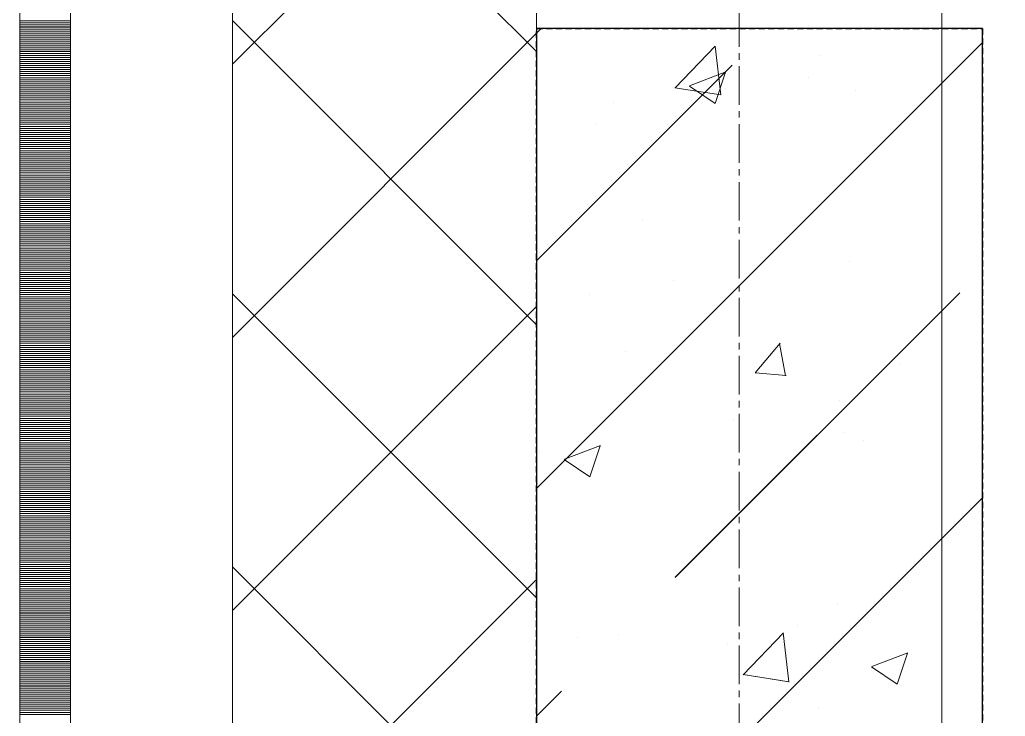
# Model space of a CAD drawing. Header units: millimetres. Extents: x 470010 to 1231400, y -134005 to 421770.
# Drawn here: x 806167.7 to 806654, y 141174.1 to 141517.6 of the extents above; entities that cross this region are included whole.
import ezdxf
from ezdxf.enums import TextEntityAlignment as Align

# ---------------------------------------------------------------- set-up
doc = ezdxf.new("R2010")
doc.units = ezdxf.units.MM
for name, pattern in [('CENTER2', [28.575, 19.05, -3.175, 3.175, -3.175]), ('DASHED', [19.05, 12.7, -6.35]), ('HIDDEN2', [4.7625, 3.175, -1.5875])]:
    doc.linetypes.add(name, pattern=pattern)
doc.layers.get('Defpoints').update_dxf_attribs({"color": 140})
doc.layers.add('АР_Делит', color=120, linetype='Continuous', lineweight=0, plot=False)
for name, color, linetype, lineweight in [('АР_Колонны', 70, 'Continuous', 30), ('АР_Стены ЖБ', 7, 'Continuous', 35), ('АР_Стены ПЕНОблок', 52, 'Continuous', 20), ('АР_Тонкая', 254, 'Continuous', 5), ('АР_Утеплитель', 31, 'Continuous', 0), ('АР_Штриховка', 8, 'Continuous', 0)]:
    doc.layers.add(name, color=color, linetype=linetype, lineweight=lineweight)
doc.layers.add('РД_Оси_100', color=7, linetype='Continuous', lineweight=0, true_color=0x525252)
doc.styles.add('style1', font='ARIALN.TTF')

# ---------------------------------------------------------------- blocks, each defined once
blk = doc.blocks.new('СОШ_2200_АР_ОСИ_М100_28.05.24')
at = {"layer": 'АР_Делит', "color": 251, "linetype": 'DASHED', "true_color": 0x636466}
blk.add_lwpolyline([(114955, 135155), (114955, -355), (93595.036, -355), (93595.036, 13855), (94145, 13855), (94145, 68320), (66055, 68320), (66055, 13857.73), (83455, 13857.73), (83455, -355), (45245, -355), (45245, 13145), (44695, 13145), (44695, 26755), (45245, 26755), (45245, 68320), (20455, 68320), (20455, 26755), (27955, 26755), (27955, 13145), (-355, 13145), (-355, 100855)], dxfattribs=at)
at = {"layer": 'РД_Оси_100', "color": 251, "linetype": 'CENTER2', "true_color": 0x636466}
blk.add_line((0, -6155), (0, 139938.679), dxfattribs=at)
blk = doc.blocks.new('A$C9108343f')
at = {"layer": 'АР_Колонны', "color": 18, "linetype": 'HIDDEN2', "lineweight": 25, "true_color": 0x000000}
for p, q in [((140704.09, 241879.49), (140924.09, 241879.49)), ((140704.09, 240979.49), (140704.09, 241879.49)), ((140924.09, 241879.49), (140924.09, 240979.49))]:
    blk.add_line(p, q, dxfattribs=at)
at = {"layer": 'АР_Колонны', "color": 18, "linetype": 'Continuous', "lineweight": 15, "true_color": 0x000000}
for p, q in [((140924.09, 241879.49), (140704.09, 241879.49)), ((140704.09, 241879.49), (140704.09, 240979.49)), ((140924.09, 241879.49), (140704.09, 241879.49)), ((140704.09, 241879.49), (140704.09, 240979.49)), ((140924.09, 240979.49), (140924.09, 241879.49)), ((140924.09, 240979.49), (140924.09, 241879.49))]:
    blk.add_line(p, q, dxfattribs=at)
at = {"layer": 'АР_Стены ЖБ', "color": 18, "linetype": 'Continuous', "lineweight": 30, "true_color": 0x000000}
for p, q in [((140924.09, 241879.49), (140704.09, 241879.49)), ((140704.09, 241879.49), (140704.09, 240979.49)), ((140924.09, 240979.49), (140924.09, 241879.49))]:
    blk.add_line(p, q, dxfattribs=at)
at = {"layer": 'АР_Стены ПЕНОблок', "color": 18, "linetype": 'Continuous', "lineweight": 20, "true_color": 0x000000}
for p, q in [((140704.09, 313879.49), (140704.09, 237679.49)), ((140904.09, 237679.49), (140904.09, 313879.49))]:
    blk.add_line(p, q, dxfattribs=at)
at = {"layer": 'АР_Тонкая', "color": 18, "linetype": 'Continuous', "lineweight": 5, "true_color": 0x000000}
for p, q in [((140449.09, 313879.49), (140449.09, 237679.49)), ((140474.09, 313879.49), (140474.09, 237679.49)), ((140474.09, 237679.49), (140474.09, 313879.49)), ((140554.09, 237679.49), (140554.09, 313879.49))]:
    blk.add_line(p, q, dxfattribs=at)
at = {"layer": 'АР_Утеплитель', "color": 18, "linetype": 'Continuous', "lineweight": 0, "true_color": 0x000000}
for p, q in [((140554.09, 313879.49), (140554.09, 237679.49)), ((140704.09, 237679.49), (140704.09, 313879.49))]:
    blk.add_line(p, q, dxfattribs=at)
at = {"layer": 'АР_Штриховка', "color": 18, "linetype": 'Continuous', "lineweight": 0, "true_color": 0x000000}
for p, q in [((140704.09, 241868.12), (140554.09, 242018.12)), ((140554.09, 241861.84), (140704.09, 242011.84)), ((140449.09, 241883.24), (140474.09, 241883.24)), ((140449.09, 241882.24), (140474.09, 241882.24)), ((140704.09, 241733.42), (140554.09, 241883.42)), ((140449.09, 241881.24), (140474.09, 241881.24)), ((140449.09, 241880.24), (140474.09, 241880.24)), ((140449.09, 241879.24), (140474.09, 241879.24)), ((140449.09, 241878.24), (140474.09, 241878.24)), ((140449.09, 241877.24), (140474.09, 241877.24)), ((140554.09, 241727.13), (140704.09, 241877.13)), ((140449.09, 241876.24), (140474.09, 241876.24)), ((140449.09, 241875.24), (140474.09, 241875.24)), ((140449.09, 241874.24), (140474.09, 241874.24)), ((140449.09, 241873.24), (140474.09, 241873.24)), ((140449.09, 241872.24), (140474.09, 241872.24)), ((140449.09, 241871.24), (140474.09, 241871.24)), ((140449.09, 241870.24), (140474.09, 241870.24)), ((140449.09, 241869.24), (140474.09, 241869.24)), ((140449.09, 241868.24), (140474.09, 241868.24)), ((140449.09, 241867.24), (140474.09, 241867.24)), ((140772.42, 241850.24), (140792.21, 241870.86)), ((140794.97, 241846.73), (140792.16, 241870.85)), ((140449.09, 241866.24), (140474.09, 241866.24)), ((140449.09, 241865.24), (140474.09, 241865.24)), ((140449.09, 241864.24), (140474.09, 241864.24)), ((140449.09, 241863.24), (140474.09, 241863.24)), ((140449.09, 241862.24), (140474.09, 241862.24)), ((140843.73, 241866.01), (140843.73, 241866.01)), ((140449.09, 241861.24), (140474.09, 241861.24)), ((140449.09, 241860.24), (140474.09, 241860.24)), ((140449.09, 241859.24), (140474.09, 241859.24)), ((140449.09, 241858.24), (140474.09, 241858.24)), ((140779.64, 241851.29), (140797.42, 241858.11)), ((140792.2, 241842.58), (140797.35, 241857.93)), ((140449.09, 241857.24), (140474.09, 241857.24)), ((140449.09, 241856.24), (140474.09, 241856.24)), ((140449.09, 241855.24), (140474.09, 241855.24)), ((140449.09, 241854.24), (140474.09, 241854.24)), ((140449.09, 241853.24), (140474.09, 241853.24)), ((140838.43, 241855.58), (140838.43, 241855.58)), ((140449.09, 241852.24), (140474.09, 241852.24)), ((140449.09, 241851.24), (140474.09, 241851.24)), ((140449.09, 241850.24), (140474.09, 241850.24)), ((140449.09, 241849.24), (140474.09, 241849.24)), ((140449.09, 241848.24), (140474.09, 241848.24)), ((140772.39, 241850.31), (140794.98, 241846.81)), ((140779.56, 241851.11), (140792.19, 241842.58)), ((140797.35, 241849.92), (140797.35, 241849.92)), ((140861.66, 241849.13), (140861.66, 241849.13)), ((140449.09, 241847.24), (140474.09, 241847.24)), ((140449.09, 241846.24), (140474.09, 241846.24)), ((140449.09, 241845.24), (140474.09, 241845.24)), ((140449.09, 241844.24), (140474.09, 241844.24)), ((140449.09, 241843.24), (140474.09, 241843.24)), ((140742.23, 241842.91), (140742.23, 241842.91)), ((140449.09, 241842.24), (140474.09, 241842.24)), ((140449.09, 241841.24), (140474.09, 241841.24)), ((140449.09, 241840.24), (140474.09, 241840.24)), ((140449.09, 241839.24), (140474.09, 241839.24)), ((140449.09, 241838.24), (140474.09, 241838.24)), ((140449.09, 241837.24), (140474.09, 241837.24)), ((140449.09, 241836.24), (140474.09, 241836.24)), ((140449.09, 241835.24), (140474.09, 241835.24)), ((140449.09, 241834.24), (140474.09, 241834.24)), ((140449.09, 241833.24), (140474.09, 241833.24)), ((140449.09, 241832.24), (140474.09, 241832.24)), ((140449.09, 241831.24), (140474.09, 241831.24)), ((140449.09, 241830.24), (140474.09, 241830.24)), ((140449.09, 241829.24), (140474.09, 241829.24)), ((140449.09, 241828.24), (140474.09, 241828.24)), ((140733.36, 241832.87), (140733.36, 241832.87)), ((140449.09, 241827.24), (140474.09, 241827.24)), ((140449.09, 241826.24), (140474.09, 241826.24)), ((140449.09, 241825.24), (140474.09, 241825.24)), ((140449.09, 241824.24), (140474.09, 241824.24)), ((140449.09, 241823.24), (140474.09, 241823.24)), ((140449.09, 241822.24), (140474.09, 241822.24)), ((140449.09, 241821.24), (140474.09, 241821.24)), ((140449.09, 241820.24), (140474.09, 241820.24)), ((140449.09, 241819.24), (140474.09, 241819.24)), ((140449.09, 241818.24), (140474.09, 241818.24)), ((140449.09, 241817.24), (140474.09, 241817.24)), ((140449.09, 241816.24), (140474.09, 241816.24)), ((140449.09, 241815.24), (140474.09, 241815.24)), ((140449.09, 241814.24), (140474.09, 241814.24)), ((140449.09, 241813.24), (140474.09, 241813.24)), ((140449.09, 241812.24), (140474.09, 241812.24)), ((140449.09, 241811.24), (140474.09, 241811.24)), ((140449.09, 241810.24), (140474.09, 241810.24)), ((140449.09, 241809.24), (140474.09, 241809.24)), ((140449.09, 241808.24), (140474.09, 241808.24)), ((140449.09, 241807.24), (140474.09, 241807.24)), ((140449.09, 241806.24), (140474.09, 241806.24)), ((140449.09, 241805.24), (140474.09, 241805.24)), ((140449.09, 241804.24), (140474.09, 241804.24)), ((140449.09, 241803.24), (140474.09, 241803.24)), ((140449.09, 241802.24), (140474.09, 241802.24)), ((140449.09, 241801.24), (140474.09, 241801.24)), ((140449.09, 241800.24), (140474.09, 241800.24)), ((140449.09, 241799.24), (140474.09, 241799.24)), ((140449.09, 241798.24), (140474.09, 241798.24)), ((140449.09, 241797.24), (140474.09, 241797.24)), ((140449.09, 241796.24), (140474.09, 241796.24)), ((140449.09, 241795.24), (140474.09, 241795.24)), ((140449.09, 241794.24), (140474.09, 241794.24)), ((140449.09, 241793.24), (140474.09, 241793.24)), ((140449.09, 241792.24), (140474.09, 241792.24)), ((140449.09, 241791.24), (140474.09, 241791.24)), ((140449.09, 241790.24), (140474.09, 241790.24)), ((140449.09, 241789.24), (140474.09, 241789.24)), ((140449.09, 241788.24), (140474.09, 241788.24)), ((140449.09, 241787.24), (140474.09, 241787.24)), ((140449.09, 241786.24), (140474.09, 241786.24)), ((140449.09, 241785.24), (140474.09, 241785.24)), ((140756.46, 241784.81), (140756.46, 241784.81)), ((140449.09, 241784.24), (140474.09, 241784.24)), ((140449.09, 241783.24), (140474.09, 241783.24)), ((140449.09, 241782.24), (140474.09, 241782.24)), ((140449.09, 241781.24), (140474.09, 241781.24)), ((140449.09, 241780.24), (140474.09, 241780.24)), ((140449.09, 241779.24), (140474.09, 241779.24)), ((140449.09, 241778.24), (140474.09, 241778.24)), ((140449.09, 241777.24), (140474.09, 241777.24)), ((140449.09, 241776.24), (140474.09, 241776.24)), ((140449.09, 241775.24), (140474.09, 241775.24)), ((140449.09, 241774.24), (140474.09, 241774.24)), ((140449.09, 241773.24), (140474.09, 241773.24)), ((140449.09, 241772.24), (140474.09, 241772.24)), ((140449.09, 241771.24), (140474.09, 241771.24)), ((140449.09, 241770.24), (140474.09, 241770.24)), ((140449.09, 241769.24), (140474.09, 241769.24)), ((140449.09, 241768.24), (140474.09, 241768.24)), ((140449.09, 241767.24), (140474.09, 241767.24)), ((140449.09, 241766.24), (140474.09, 241766.24)), ((140449.09, 241765.24), (140474.09, 241765.24)), ((140449.09, 241764.24), (140474.09, 241764.24)), ((140449.09, 241763.24), (140474.09, 241763.24)), ((140449.09, 241762.24), (140474.09, 241762.24)), ((140449.09, 241761.24), (140474.09, 241761.24)), ((140449.09, 241760.24), (140474.09, 241760.24)), ((140858.57, 241764.57), (140858.57, 241764.57)), ((140449.09, 241759.24), (140474.09, 241759.24)), ((140449.09, 241758.24), (140474.09, 241758.24)), ((140449.09, 241757.24), (140474.09, 241757.24)), ((140449.09, 241756.24), (140474.09, 241756.24)), ((140771.61, 241755.4), (140771.61, 241755.4)), ((140449.09, 241755.24), (140474.09, 241755.24)), ((140449.09, 241754.24), (140474.09, 241754.24)), ((140449.09, 241753.24), (140474.09, 241753.24)), ((140449.09, 241752.24), (140474.09, 241752.24)), ((140449.09, 241751.24), (140474.09, 241751.24)), ((140449.09, 241750.24), (140474.09, 241750.24)), ((140449.09, 241749.24), (140474.09, 241749.24)), ((140449.09, 241748.24), (140474.09, 241748.24)), ((140449.09, 241747.24), (140474.09, 241747.24)), ((140449.09, 241746.24), (140474.09, 241746.24)), ((140704.09, 241598.72), (140554.09, 241748.72)), ((140730.27, 241748.31), (140730.27, 241748.31)), ((140449.09, 241745.24), (140474.09, 241745.24)), ((140449.09, 241744.24), (140474.09, 241744.24)), ((140449.09, 241743.24), (140474.09, 241743.24)), ((140449.09, 241742.24), (140474.09, 241742.24)), ((140449.09, 241741.24), (140474.09, 241741.24)), ((140554.09, 241592.43), (140704.09, 241742.43)), ((140449.09, 241740.24), (140474.09, 241740.24)), ((140449.09, 241739.24), (140474.09, 241739.24)), ((140449.09, 241738.24), (140474.09, 241738.24)), ((140449.09, 241737.24), (140474.09, 241737.24)), ((140449.09, 241736.24), (140474.09, 241736.24)), ((140449.09, 241735.24), (140474.09, 241735.24)), ((140449.09, 241734.24), (140474.09, 241734.24)), ((140449.09, 241733.24), (140474.09, 241733.24)), ((140449.09, 241732.24), (140474.09, 241732.24)), ((140449.09, 241731.24), (140474.09, 241731.24)), ((140449.09, 241730.24), (140474.09, 241730.24)), ((140449.09, 241729.24), (140474.09, 241729.24)), ((140449.09, 241728.24), (140474.09, 241728.24)), ((140449.09, 241727.24), (140474.09, 241727.24)), ((140449.09, 241726.24), (140474.09, 241726.24)), ((140449.09, 241725.24), (140474.09, 241725.24)), ((140449.09, 241724.24), (140474.09, 241724.24)), ((140449.09, 241723.24), (140474.09, 241723.24)), ((140449.09, 241722.24), (140474.09, 241722.24)), ((140449.09, 241721.24), (140474.09, 241721.24)), ((140812.04, 241709.67), (140824.28, 241724.26)), ((140826.98, 241708.28), (140824.04, 241724.2)), ((140449.09, 241720.24), (140474.09, 241720.24)), ((140449.09, 241719.24), (140474.09, 241719.24)), ((140449.09, 241718.24), (140474.09, 241718.24)), ((140449.09, 241717.24), (140474.09, 241717.24)), ((140747.89, 241720.13), (140747.89, 241720.13)), ((140449.09, 241716.24), (140474.09, 241716.24)), ((140449.09, 241715.24), (140474.09, 241715.24)), ((140449.09, 241714.24), (140474.09, 241714.24)), ((140449.09, 241713.24), (140474.09, 241713.24)), ((140449.09, 241712.24), (140474.09, 241712.24)), ((140883.48, 241714.4), (140883.48, 241714.4)), ((140449.09, 241711.24), (140474.09, 241711.24)), ((140449.09, 241710.24), (140474.09, 241710.24)), ((140449.09, 241709.24), (140474.09, 241709.24)), ((140449.09, 241708.24), (140474.09, 241708.24)), ((140449.09, 241707.24), (140474.09, 241707.24)), ((140812.04, 241709.66), (140827.22, 241708.33)), ((140449.09, 241706.24), (140474.09, 241706.24)), ((140449.09, 241705.24), (140474.09, 241705.24)), ((140449.09, 241704.24), (140474.09, 241704.24)), ((140449.09, 241703.24), (140474.09, 241703.24)), ((140449.09, 241702.24), (140474.09, 241702.24)), ((140449.09, 241701.24), (140474.09, 241701.24)), ((140449.09, 241700.24), (140474.09, 241700.24)), ((140449.09, 241699.24), (140474.09, 241699.24)), ((140449.09, 241698.24), (140474.09, 241698.24)), ((140449.09, 241697.24), (140474.09, 241697.24)), ((140449.09, 241696.24), (140474.09, 241696.24)), ((140449.09, 241695.24), (140474.09, 241695.24)), ((140449.09, 241694.24), (140474.09, 241694.24)), ((140449.09, 241693.24), (140474.09, 241693.24)), ((140449.09, 241692.24), (140474.09, 241692.24)), ((140853.46, 241695.92), (140853.46, 241695.92)), ((140449.09, 241691.24), (140474.09, 241691.24)), ((140449.09, 241690.24), (140474.09, 241690.24)), ((140449.09, 241689.24), (140474.09, 241689.24)), ((140449.09, 241688.24), (140474.09, 241688.24)), ((140449.09, 241687.24), (140474.09, 241687.24)), ((140449.09, 241686.24), (140474.09, 241686.24)), ((140449.09, 241685.24), (140474.09, 241685.24)), ((140449.09, 241684.24), (140474.09, 241684.24)), ((140449.09, 241683.24), (140474.09, 241683.24)), ((140801.44, 241686.01), (140801.44, 241686.01)), ((140449.09, 241682.24), (140474.09, 241682.24)), ((140449.09, 241681.24), (140474.09, 241681.24)), ((140449.09, 241680.24), (140474.09, 241680.24)), ((140449.09, 241679.24), (140474.09, 241679.24)), ((140449.09, 241678.24), (140474.09, 241678.24)), ((140855.48, 241680.02), (140855.48, 241680.02)), ((140449.09, 241677.24), (140474.09, 241677.24)), ((140449.09, 241676.24), (140474.09, 241676.24)), ((140449.09, 241675.24), (140474.09, 241675.24)), ((140449.09, 241674.24), (140474.09, 241674.24)), ((140449.09, 241673.24), (140474.09, 241673.24)), ((140717.84, 241667.1), (140735.62, 241673.92)), ((140730.39, 241658.4), (140735.54, 241673.74)), ((140865.2, 241676.34), (140865.2, 241676.34)), ((140449.09, 241672.24), (140474.09, 241672.24)), ((140449.09, 241671.24), (140474.09, 241671.24)), ((140449.09, 241670.24), (140474.09, 241670.24)), ((140449.09, 241669.24), (140474.09, 241669.24)), ((140449.09, 241668.24), (140474.09, 241668.24)), ((140705.33, 241670.5), (140705.33, 241670.5)), ((140449.09, 241667.24), (140474.09, 241667.24)), ((140449.09, 241666.24), (140474.09, 241666.24)), ((140449.09, 241665.24), (140474.09, 241665.24)), ((140449.09, 241664.24), (140474.09, 241664.24)), ((140449.09, 241663.24), (140474.09, 241663.24)), ((140717.75, 241666.92), (140730.39, 241658.4)), ((140727.18, 241663.76), (140727.18, 241663.76)), ((140449.09, 241662.24), (140474.09, 241662.24)), ((140449.09, 241661.24), (140474.09, 241661.24)), ((140449.09, 241660.24), (140474.09, 241660.24)), ((140449.09, 241659.24), (140474.09, 241659.24)), ((140449.09, 241658.24), (140474.09, 241658.24)), ((140449.09, 241657.24), (140474.09, 241657.24)), ((140449.09, 241656.24), (140474.09, 241656.24)), ((140449.09, 241655.24), (140474.09, 241655.24)), ((140449.09, 241654.24), (140474.09, 241654.24)), ((140449.09, 241653.24), (140474.09, 241653.24)), ((140704.79, 241655.22), (140704.79, 241655.22)), ((140449.09, 241652.24), (140474.09, 241652.24)), ((140449.09, 241651.24), (140474.09, 241651.24)), ((140449.09, 241650.24), (140474.09, 241650.24)), ((140449.09, 241649.24), (140474.09, 241649.24)), ((140449.09, 241648.24), (140474.09, 241648.24)), ((140449.09, 241647.24), (140474.09, 241647.24)), ((140449.09, 241646.24), (140474.09, 241646.24)), ((140449.09, 241645.24), (140474.09, 241645.24)), ((140449.09, 241644.24), (140474.09, 241644.24)), ((140449.09, 241643.24), (140474.09, 241643.24)), ((140449.09, 241642.24), (140474.09, 241642.24)), ((140449.09, 241641.24), (140474.09, 241641.24)), ((140449.09, 241640.24), (140474.09, 241640.24)), ((140449.09, 241639.24), (140474.09, 241639.24)), ((140449.09, 241638.24), (140474.09, 241638.24)), ((140449.09, 241637.24), (140474.09, 241637.24)), ((140449.09, 241636.24), (140474.09, 241636.24)), ((140449.09, 241635.24), (140474.09, 241635.24)), ((140449.09, 241634.24), (140474.09, 241634.24)), ((140449.09, 241633.24), (140474.09, 241633.24)), ((140449.09, 241632.24), (140474.09, 241632.24)), ((140449.09, 241631.24), (140474.09, 241631.24)), ((140449.09, 241630.24), (140474.09, 241630.24)), ((140449.09, 241629.24), (140474.09, 241629.24)), ((140449.09, 241628.24), (140474.09, 241628.24)), ((140449.09, 241627.24), (140474.09, 241627.24)), ((140449.09, 241626.24), (140474.09, 241626.24)), ((140449.09, 241625.24), (140474.09, 241625.24)), ((140449.09, 241624.24), (140474.09, 241624.24)), ((140449.09, 241623.24), (140474.09, 241623.24)), ((140449.09, 241622.24), (140474.09, 241622.24)), ((140449.09, 241621.24), (140474.09, 241621.24)), ((140449.09, 241620.24), (140474.09, 241620.24)), ((140449.09, 241619.24), (140474.09, 241619.24)), ((140449.09, 241618.24), (140474.09, 241618.24)), ((140449.09, 241617.24), (140474.09, 241617.24)), ((140449.09, 241616.24), (140474.09, 241616.24)), ((140449.09, 241615.24), (140474.09, 241615.24)), ((140449.09, 241614.24), (140474.09, 241614.24)), ((140449.09, 241613.24), (140474.09, 241613.24)), ((140449.09, 241612.24), (140474.09, 241612.24)), ((140449.09, 241611.24), (140474.09, 241611.24)), ((140449.09, 241610.24), (140474.09, 241610.24)), ((140704.09, 241464.01), (140554.09, 241614.01)), ((140449.09, 241609.24), (140474.09, 241609.24)), ((140449.09, 241608.24), (140474.09, 241608.24)), ((140449.09, 241607.24), (140474.09, 241607.24)), ((140449.09, 241606.24), (140474.09, 241606.24)), ((140449.09, 241605.24), (140474.09, 241605.24)), ((140554.09, 241457.72), (140704.09, 241607.72)), ((140449.09, 241604.24), (140474.09, 241604.24)), ((140449.09, 241603.24), (140474.09, 241603.24)), ((140449.09, 241602.24), (140474.09, 241602.24)), ((140449.09, 241601.24), (140474.09, 241601.24)), ((140449.09, 241600.24), (140474.09, 241600.24)), ((140449.09, 241599.24), (140474.09, 241599.24)), ((140449.09, 241598.24), (140474.09, 241598.24)), ((140449.09, 241597.24), (140474.09, 241597.24)), ((140449.09, 241596.24), (140474.09, 241596.24)), ((140449.09, 241595.24), (140474.09, 241595.24)), ((140852.39, 241595.46), (140852.39, 241595.46)), ((140449.09, 241594.24), (140474.09, 241594.24)), ((140449.09, 241593.24), (140474.09, 241593.24)), ((140449.09, 241592.24), (140474.09, 241592.24)), ((140449.09, 241591.24), (140474.09, 241591.24)), ((140449.09, 241590.24), (140474.09, 241590.24)), ((140449.09, 241589.24), (140474.09, 241589.24)), ((140449.09, 241588.24), (140474.09, 241588.24)), ((140449.09, 241587.24), (140474.09, 241587.24)), ((140449.09, 241586.24), (140474.09, 241586.24)), ((140449.09, 241585.24), (140474.09, 241585.24)), ((140832.94, 241585.29), (140832.94, 241585.29)), ((140449.09, 241584.24), (140474.09, 241584.24)), ((140449.09, 241583.24), (140474.09, 241583.24)), ((140449.09, 241582.24), (140474.09, 241582.24)), ((140449.09, 241581.24), (140474.09, 241581.24)), ((140449.09, 241580.24), (140474.09, 241580.24)), ((140806.1, 241560.77), (140825.88, 241581.39)), ((140828.64, 241557.26), (140825.84, 241581.39)), ((140861.97, 241584.53), (140861.97, 241584.53)), ((140449.09, 241579.24), (140474.09, 241579.24)), ((140449.09, 241578.24), (140474.09, 241578.24)), ((140449.09, 241577.24), (140474.09, 241577.24)), ((140449.09, 241576.24), (140474.09, 241576.24)), ((140724.09, 241579.2), (140724.09, 241579.2)), ((140798.38, 241576.16), (140798.38, 241576.16)), ((140449.09, 241575.24), (140474.09, 241575.24)), ((140449.09, 241574.24), (140474.09, 241574.24)), ((140449.09, 241573.24), (140474.09, 241573.24)), ((140449.09, 241572.24), (140474.09, 241572.24)), ((140449.09, 241571.24), (140474.09, 241571.24)), ((140869.45, 241564.83), (140887.23, 241571.66)), ((140882.01, 241556.13), (140887.16, 241571.48)), ((140449.09, 241570.24), (140474.09, 241570.24)), ((140449.09, 241569.24), (140474.09, 241569.24)), ((140449.09, 241568.24), (140474.09, 241568.24)), ((140449.09, 241567.24), (140474.09, 241567.24)), ((140449.09, 241566.24), (140474.09, 241566.24)), ((140449.09, 241565.24), (140474.09, 241565.24)), ((140449.09, 241564.24), (140474.09, 241564.24)), ((140449.09, 241563.24), (140474.09, 241563.24)), ((140449.09, 241562.24), (140474.09, 241562.24)), ((140449.09, 241561.24), (140474.09, 241561.24)), ((140806.07, 241560.84), (140828.66, 241557.34)), ((140869.37, 241564.65), (140882, 241556.13)), ((140449.09, 241560.24), (140474.09, 241560.24)), ((140449.09, 241559.24), (140474.09, 241559.24)), ((140449.09, 241558.24), (140474.09, 241558.24)), ((140449.09, 241557.24), (140474.09, 241557.24)), ((140449.09, 241556.24), (140474.09, 241556.24)), ((140449.09, 241555.24), (140474.09, 241555.24)), ((140449.09, 241554.24), (140474.09, 241554.24)), ((140449.09, 241553.24), (140474.09, 241553.24)), ((140449.09, 241552.24), (140474.09, 241552.24)), ((140449.09, 241551.24), (140474.09, 241551.24)), ((140449.09, 241550.24), (140474.09, 241550.24)), ((140449.09, 241549.24), (140474.09, 241549.24)), ((140449.09, 241548.24), (140474.09, 241548.24)), ((140449.09, 241547.24), (140474.09, 241547.24)), ((140449.09, 241546.24), (140474.09, 241546.24)), ((140449.09, 241545.24), (140474.09, 241545.24)), ((140449.09, 241544.24), (140474.09, 241544.24)), ((140449.09, 241543.24), (140474.09, 241543.24)), ((140449.09, 241542.24), (140474.09, 241542.24)), ((140842.98, 241544.37), (140842.98, 241544.37)), ((140449.09, 241541.24), (140474.09, 241541.24))]:
    blk.add_line(p, q, dxfattribs=at)
at = {"layer": 'АР_Штриховка', "color": 18, "linetype": 'Continuous', "lineweight": 5, "true_color": 0x000000}
for p, q in [((140704.09, 241877.13), (140706.45, 241879.49)), ((140704.09, 241652.63), (140924.09, 241872.63)), ((140704.09, 241764.88), (140800.62, 241861.4)), ((140772.55, 241608.83), (140912.87, 241749.15)), ((140704.09, 241428.12), (140924.09, 241648.12)), ((140744.49, 241580.77), (140744.49, 241580.77)), ((140704.09, 241540.37), (140716.43, 241552.71))]:
    blk.add_line(p, q, dxfattribs=at)
at = {"layer": 'РД_Оси_100'}
blk.add_blockref('СОШ_2200_АР_ОСИ_М100_28.05.24', (140804.09, 223079.49), dxfattribs=at)
at = {"layer": 'Defpoints', "color": 18, "true_color": 0x000000, "style": 'style1'}
for p in [(143949.34, 316089.12), (143974.98, 281639.5), (143890.4, 273244.71), (143839.99, 264276.81), (143967.75, 254892.38), (12251.96, 104178.14), (12382.58, 96023.14)]:
    blk.add_attdef('АР-ПОМЕЩЕНИЕ:НАИМЕНОВАНИЕ', text='', height=100, dxfattribs=at).set_placement(p, align=Align.MIDDLE)
at = {"layer": 'Defpoints', "color": 18, "true_color": 0x000000, "style": 'style1', "flags": 8}
for p in [(143951.3, 279099.09), (143848.34, 269251.11), (143875.33, 260094.25), (144049.74, 250824.7), (163419.28, 238153.36), (155897.46, 237965.97), (183037.2, 237965.97), (143342.94, 237876.19)]:
    blk.add_attdef('АР-ПОМЕЩЕНИЕ:НАИМЕНОВАНИЕ', text='', height=100, dxfattribs=at).set_placement(p, align=Align.MIDDLE)

msp = doc.modelspace()

# ---------------------------------------------------------------- linework, layer by layer
at = {"layer": 'АР_Колонны', "color": 18, "linetype": 'HIDDEN2', "lineweight": 25, "true_color": 0x000000}
for p, q in [((806422.706, 141513.251), (806642.706, 141513.251)), ((806422.706, 140613.251), (806422.706, 141513.251)), ((806642.706, 141513.251), (806642.706, 140613.251))]:
    msp.add_line(p, q, dxfattribs=at)
at = {"layer": 'АР_Колонны', "color": 18, "linetype": 'Continuous', "lineweight": 15, "true_color": 0x000000}
for p, q in [((806642.706, 141513.251), (806422.706, 141513.251)), ((806422.706, 141513.251), (806422.706, 140613.251)), ((806642.706, 141513.251), (806422.706, 141513.251)), ((806422.706, 141513.251), (806422.706, 140613.251)), ((806642.706, 140613.251), (806642.706, 141513.251)), ((806642.706, 140613.251), (806642.706, 141513.251))]:
    msp.add_line(p, q, dxfattribs=at)
at = {"layer": 'АР_Стены ЖБ', "color": 18, "linetype": 'Continuous', "lineweight": 30, "true_color": 0x000000}
for p, q in [((806642.706, 141513.251), (806422.706, 141513.251)), ((806422.706, 141513.251), (806422.706, 140613.251)), ((806642.706, 140613.251), (806642.706, 141513.251))]:
    msp.add_line(p, q, dxfattribs=at)
at = {"layer": 'АР_Стены ПЕНОблок', "color": 18, "linetype": 'Continuous', "lineweight": 20, "true_color": 0x000000}
for p, q in [((806422.706, 213513.251), (806422.706, 137313.251)), ((806622.706, 137313.251), (806622.706, 213513.251))]:
    msp.add_line(p, q, dxfattribs=at)
at = {"layer": 'АР_Тонкая', "color": 18, "linetype": 'Continuous', "lineweight": 5, "true_color": 0x000000}
for p, q in [((806167.706, 213513.251), (806167.706, 137313.251)), ((806192.706, 213513.251), (806192.706, 137313.251)), ((806192.706, 137313.251), (806192.706, 213513.251)), ((806272.706, 137313.251), (806272.706, 213513.251))]:
    msp.add_line(p, q, dxfattribs=at)
at = {"layer": 'АР_Утеплитель', "color": 18, "linetype": 'Continuous', "lineweight": 0, "true_color": 0x000000}
for p, q in [((806272.706, 213513.251), (806272.706, 137313.251)), ((806422.706, 137313.251), (806422.706, 213513.251))]:
    msp.add_line(p, q, dxfattribs=at)
at = {"layer": 'АР_Штриховка', "color": 18, "linetype": 'Continuous', "lineweight": 0, "true_color": 0x000000}
for p, q in [((806422.706, 141501.881), (806272.706, 141651.881)), ((806272.706, 141495.594), (806422.706, 141645.594)), ((806167.706, 141517), (806192.706, 141517)), ((806167.706, 141516), (806192.706, 141516)), ((806167.706, 141515), (806192.706, 141515)), ((806167.706, 141514), (806192.706, 141514)), ((806422.706, 141367.177), (806272.706, 141517.177)), ((806167.706, 141513), (806192.706, 141513)), ((806167.706, 141512), (806192.706, 141512)), ((806167.706, 141511), (806192.706, 141511)), ((806167.706, 141510), (806192.706, 141510)), ((806167.706, 141509), (806192.706, 141509)), ((806272.706, 141360.89), (806422.706, 141510.89)), ((806167.706, 141508), (806192.706, 141508)), ((806167.706, 141507), (806192.706, 141507)), ((806167.706, 141506), (806192.706, 141506)), ((806167.706, 141505), (806192.706, 141505)), ((806167.706, 141504), (806192.706, 141504)), ((806491.036, 141483.998), (806510.819, 141504.617)), ((806513.582, 141480.489), (806510.775, 141504.611)), ((806167.706, 141503), (806192.706, 141503)), ((806167.706, 141502), (806192.706, 141502)), ((806167.706, 141501), (806192.706, 141501)), ((806167.706, 141500), (806192.706, 141500)), ((806167.706, 141499), (806192.706, 141499)), ((806167.706, 141498), (806192.706, 141498)), ((806167.706, 141497), (806192.706, 141497)), ((806167.706, 141496), (806192.706, 141496)), ((806167.706, 141495), (806192.706, 141495)), ((806167.706, 141494), (806192.706, 141494)), ((806167.706, 141493), (806192.706, 141493)), ((806167.706, 141492), (806192.706, 141492)), ((806167.706, 141491), (806192.706, 141491)), ((806167.706, 141490), (806192.706, 141490)), ((806167.706, 141489), (806192.706, 141489)), ((806498.249, 141485.044), (806516.034, 141491.871)), ((806510.808, 141476.341), (806515.958, 141491.69)), ((806167.706, 141488), (806192.706, 141488)), ((806167.706, 141487), (806192.706, 141487)), ((806167.706, 141486), (806192.706, 141486)), ((806167.706, 141485), (806192.706, 141485)), ((806167.706, 141484), (806192.706, 141484)), ((806491.003, 141484.067), (806513.593, 141480.563)), ((806498.168, 141484.864), (806510.803, 141476.342)), ((806167.706, 141483), (806192.706, 141483)), ((806167.706, 141482), (806192.706, 141482)), ((806167.706, 141481), (806192.706, 141481)), ((806167.706, 141480), (806192.706, 141480)), ((806167.706, 141479), (806192.706, 141479)), ((806167.706, 141478), (806192.706, 141478)), ((806167.706, 141477), (806192.706, 141477)), ((806167.706, 141476), (806192.706, 141476)), ((806167.706, 141475), (806192.706, 141475)), ((806167.706, 141474), (806192.706, 141474)), ((806167.706, 141473), (806192.706, 141473)), ((806167.706, 141472), (806192.706, 141472)), ((806167.706, 141471), (806192.706, 141471)), ((806167.706, 141470), (806192.706, 141470)), ((806167.706, 141469), (806192.706, 141469)), ((806167.706, 141468), (806192.706, 141468)), ((806167.706, 141467), (806192.706, 141467)), ((806167.706, 141466), (806192.706, 141466)), ((806167.706, 141465), (806192.706, 141465)), ((806167.706, 141464), (806192.706, 141464)), ((806167.706, 141463), (806192.706, 141463)), ((806167.706, 141462), (806192.706, 141462)), ((806167.706, 141461), (806192.706, 141461)), ((806167.706, 141460), (806192.706, 141460)), ((806167.706, 141459), (806192.706, 141459)), ((806167.706, 141458), (806192.706, 141458)), ((806167.706, 141457), (806192.706, 141457)), ((806167.706, 141456), (806192.706, 141456)), ((806167.706, 141455), (806192.706, 141455)), ((806167.706, 141454), (806192.706, 141454)), ((806167.706, 141453), (806192.706, 141453)), ((806167.706, 141452), (806192.706, 141452)), ((806167.706, 141451), (806192.706, 141451)), ((806167.706, 141450), (806192.706, 141450)), ((806167.706, 141449), (806192.706, 141449)), ((806167.706, 141448), (806192.706, 141448)), ((806167.706, 141447), (806192.706, 141447)), ((806167.706, 141446), (806192.706, 141446)), ((806167.706, 141445), (806192.706, 141445)), ((806167.706, 141444), (806192.706, 141444)), ((806167.706, 141443), (806192.706, 141443)), ((806167.706, 141442), (806192.706, 141442)), ((806167.706, 141441), (806192.706, 141441)), ((806167.706, 141440), (806192.706, 141440)), ((806167.706, 141439), (806192.706, 141439)), ((806167.706, 141438), (806192.706, 141438)), ((806167.706, 141437), (806192.706, 141437)), ((806167.706, 141436), (806192.706, 141436)), ((806167.706, 141435), (806192.706, 141435)), ((806167.706, 141434), (806192.706, 141434)), ((806167.706, 141433), (806192.706, 141433)), ((806167.706, 141432), (806192.706, 141432)), ((806167.706, 141431), (806192.706, 141431)), ((806167.706, 141430), (806192.706, 141430)), ((806167.706, 141429), (806192.706, 141429)), ((806167.706, 141428), (806192.706, 141428)), ((806167.706, 141427), (806192.706, 141427)), ((806167.706, 141426), (806192.706, 141426)), ((806167.706, 141425), (806192.706, 141425)), ((806167.706, 141424), (806192.706, 141424)), ((806167.706, 141423), (806192.706, 141423)), ((806167.706, 141422), (806192.706, 141422)), ((806167.706, 141421), (806192.706, 141421)), ((806167.706, 141420), (806192.706, 141420)), ((806167.706, 141419), (806192.706, 141419)), ((806167.706, 141418), (806192.706, 141418)), ((806167.706, 141417), (806192.706, 141417)), ((806167.706, 141416), (806192.706, 141416)), ((806167.706, 141415), (806192.706, 141415)), ((806167.706, 141414), (806192.706, 141414)), ((806167.706, 141413), (806192.706, 141413)), ((806167.706, 141412), (806192.706, 141412)), ((806167.706, 141411), (806192.706, 141411)), ((806167.706, 141410), (806192.706, 141410)), ((806167.706, 141409), (806192.706, 141409)), ((806167.706, 141408), (806192.706, 141408)), ((806167.706, 141407), (806192.706, 141407)), ((806167.706, 141406), (806192.706, 141406)), ((806167.706, 141405), (806192.706, 141405)), ((806167.706, 141404), (806192.706, 141404)), ((806167.706, 141403), (806192.706, 141403)), ((806167.706, 141402), (806192.706, 141402)), ((806167.706, 141401), (806192.706, 141401)), ((806167.706, 141400), (806192.706, 141400)), ((806167.706, 141399), (806192.706, 141399)), ((806167.706, 141398), (806192.706, 141398)), ((806167.706, 141397), (806192.706, 141397)), ((806167.706, 141396), (806192.706, 141396)), ((806167.706, 141395), (806192.706, 141395)), ((806167.706, 141394), (806192.706, 141394)), ((806167.706, 141393), (806192.706, 141393)), ((806167.706, 141392), (806192.706, 141392)), ((806167.706, 141391), (806192.706, 141391)), ((806167.706, 141390), (806192.706, 141390)), ((806167.706, 141389), (806192.706, 141389)), ((806167.706, 141388), (806192.706, 141388)), ((806167.706, 141387), (806192.706, 141387)), ((806167.706, 141386), (806192.706, 141386)), ((806167.706, 141385), (806192.706, 141385)), ((806167.706, 141384), (806192.706, 141384)), ((806167.706, 141383), (806192.706, 141383)), ((806167.706, 141382), (806192.706, 141382)), ((806422.706, 141232.474), (806272.706, 141382.474)), ((806167.706, 141381), (806192.706, 141381)), ((806167.706, 141380), (806192.706, 141380)), ((806167.706, 141379), (806192.706, 141379)), ((806167.706, 141378), (806192.706, 141378)), ((806167.706, 141377), (806192.706, 141377)), ((806167.706, 141376), (806192.706, 141376)), ((806167.706, 141375), (806192.706, 141375)), ((806167.706, 141374), (806192.706, 141374)), ((806167.706, 141373), (806192.706, 141373)), ((806167.706, 141372), (806192.706, 141372)), ((806272.706, 141226.187), (806422.706, 141376.187)), ((806167.706, 141371), (806192.706, 141371)), ((806167.706, 141370), (806192.706, 141370)), ((806167.706, 141369), (806192.706, 141369)), ((806167.706, 141368), (806192.706, 141368)), ((806167.706, 141367), (806192.706, 141367)), ((806167.706, 141366), (806192.706, 141366)), ((806167.706, 141365), (806192.706, 141365)), ((806167.706, 141364), (806192.706, 141364)), ((806167.706, 141363), (806192.706, 141363)), ((806167.706, 141362), (806192.706, 141362)), ((806167.706, 141361), (806192.706, 141361)), ((806167.706, 141360), (806192.706, 141360)), ((806167.706, 141359), (806192.706, 141359)), ((806167.706, 141358), (806192.706, 141358)), ((806530.651, 141343.423), (806542.896, 141358.016)), ((806545.589, 141342.04), (806542.652, 141357.961)), ((806167.706, 141357), (806192.706, 141357)), ((806167.706, 141356), (806192.706, 141356)), ((806167.706, 141355), (806192.706, 141355)), ((806167.706, 141354), (806192.706, 141354)), ((806167.706, 141353), (806192.706, 141353)), ((806167.706, 141352), (806192.706, 141352)), ((806167.706, 141351), (806192.706, 141351)), ((806167.706, 141350), (806192.706, 141350)), ((806167.706, 141349), (806192.706, 141349)), ((806167.706, 141348), (806192.706, 141348)), ((806167.706, 141347), (806192.706, 141347)), ((806167.706, 141346), (806192.706, 141346)), ((806167.706, 141345), (806192.706, 141345)), ((806167.706, 141344), (806192.706, 141344)), ((806167.706, 141343), (806192.706, 141343)), ((806530.65, 141343.413), (806545.832, 141342.085)), ((806167.706, 141342), (806192.706, 141342)), ((806167.706, 141341), (806192.706, 141341)), ((806167.706, 141340), (806192.706, 141340)), ((806167.706, 141339), (806192.706, 141339)), ((806167.706, 141338), (806192.706, 141338)), ((806167.706, 141337), (806192.706, 141337)), ((806167.706, 141336), (806192.706, 141336)), ((806167.706, 141335), (806192.706, 141335)), ((806167.706, 141334), (806192.706, 141334)), ((806167.706, 141333), (806192.706, 141333)), ((806167.706, 141332), (806192.706, 141332)), ((806167.706, 141331), (806192.706, 141331)), ((806167.706, 141330), (806192.706, 141330)), ((806167.706, 141329), (806192.706, 141329)), ((806167.706, 141328), (806192.706, 141328)), ((806167.706, 141327), (806192.706, 141327)), ((806167.706, 141326), (806192.706, 141326)), ((806167.706, 141325), (806192.706, 141325)), ((806167.706, 141324), (806192.706, 141324)), ((806167.706, 141323), (806192.706, 141323)), ((806167.706, 141322), (806192.706, 141322)), ((806167.706, 141321), (806192.706, 141321)), ((806167.706, 141320), (806192.706, 141320)), ((806167.706, 141319), (806192.706, 141319)), ((806167.706, 141318), (806192.706, 141318)), ((806167.706, 141317), (806192.706, 141317)), ((806167.706, 141316), (806192.706, 141316)), ((806167.706, 141315), (806192.706, 141315)), ((806167.706, 141314), (806192.706, 141314)), ((806167.706, 141313), (806192.706, 141313)), ((806167.706, 141312), (806192.706, 141312)), ((806167.706, 141311), (806192.706, 141311)), ((806167.706, 141310), (806192.706, 141310)), ((806167.706, 141309), (806192.706, 141309)), ((806167.706, 141308), (806192.706, 141308)), ((806167.706, 141307), (806192.706, 141307)), ((806167.706, 141306), (806192.706, 141306)), ((806167.706, 141305), (806192.706, 141305)), ((806167.706, 141304), (806192.706, 141304)), ((806436.447, 141300.856), (806454.232, 141307.682)), ((806449.006, 141292.153), (806454.156, 141307.502)), ((806167.706, 141303), (806192.706, 141303)), ((806167.706, 141302), (806192.706, 141302)), ((806167.706, 141301), (806192.706, 141301)), ((806167.706, 141300), (806192.706, 141300)), ((806436.366, 141300.676), (806449.001, 141292.154)), ((806167.706, 141299), (806192.706, 141299)), ((806167.706, 141298), (806192.706, 141298)), ((806167.706, 141297), (806192.706, 141297)), ((806167.706, 141296), (806192.706, 141296)), ((806167.706, 141295), (806192.706, 141295)), ((806167.706, 141294), (806192.706, 141294)), ((806167.706, 141293), (806192.706, 141293)), ((806167.706, 141292), (806192.706, 141292)), ((806167.706, 141291), (806192.706, 141291)), ((806167.706, 141290), (806192.706, 141290)), ((806167.706, 141289), (806192.706, 141289)), ((806167.706, 141288), (806192.706, 141288)), ((806167.706, 141287), (806192.706, 141287)), ((806167.706, 141286), (806192.706, 141286)), ((806167.706, 141285), (806192.706, 141285)), ((806167.706, 141284), (806192.706, 141284)), ((806167.706, 141283), (806192.706, 141283)), ((806167.706, 141282), (806192.706, 141282)), ((806167.706, 141281), (806192.706, 141281)), ((806167.706, 141280), (806192.706, 141280)), ((806167.706, 141279), (806192.706, 141279)), ((806167.706, 141278), (806192.706, 141278)), ((806167.706, 141277), (806192.706, 141277)), ((806167.706, 141276), (806192.706, 141276)), ((806167.706, 141275), (806192.706, 141275)), ((806167.706, 141274), (806192.706, 141274)), ((806167.706, 141273), (806192.706, 141273)), ((806167.706, 141272), (806192.706, 141272)), ((806167.706, 141271), (806192.706, 141271)), ((806167.706, 141270), (806192.706, 141270)), ((806167.706, 141269), (806192.706, 141269)), ((806167.706, 141268), (806192.706, 141268)), ((806167.706, 141267), (806192.706, 141267)), ((806167.706, 141266), (806192.706, 141266)), ((806167.706, 141265), (806192.706, 141265)), ((806167.706, 141264), (806192.706, 141264)), ((806167.706, 141263), (806192.706, 141263)), ((806167.706, 141262), (806192.706, 141262)), ((806167.706, 141261), (806192.706, 141261)), ((806167.706, 141260), (806192.706, 141260)), ((806167.706, 141259), (806192.706, 141259)), ((806167.706, 141258), (806192.706, 141258)), ((806167.706, 141257), (806192.706, 141257)), ((806167.706, 141256), (806192.706, 141256)), ((806167.706, 141255), (806192.706, 141255)), ((806167.706, 141254), (806192.706, 141254)), ((806167.706, 141253), (806192.706, 141253)), ((806167.706, 141252), (806192.706, 141252)), ((806167.706, 141251), (806192.706, 141251)), ((806167.706, 141250), (806192.706, 141250)), ((806167.706, 141249), (806192.706, 141249)), ((806167.706, 141248), (806192.706, 141248)), ((806167.706, 141247), (806192.706, 141247)), ((806167.706, 141246), (806192.706, 141246)), ((806422.706, 141097.77), (806272.706, 141247.77)), ((806167.706, 141245), (806192.706, 141245)), ((806167.706, 141244), (806192.706, 141244)), ((806167.706, 141243), (806192.706, 141243)), ((806167.706, 141242), (806192.706, 141242)), ((806167.706, 141241), (806192.706, 141241)), ((806272.706, 141091.483), (806422.706, 141241.483)), ((806167.706, 141240), (806192.706, 141240)), ((806167.706, 141239), (806192.706, 141239)), ((806167.706, 141238), (806192.706, 141238)), ((806167.706, 141237), (806192.706, 141237)), ((806167.706, 141236), (806192.706, 141236)), ((806167.706, 141235), (806192.706, 141235)), ((806167.706, 141234), (806192.706, 141234)), ((806167.706, 141233), (806192.706, 141233)), ((806167.706, 141232), (806192.706, 141232)), ((806167.706, 141231), (806192.706, 141231)), ((806167.706, 141230), (806192.706, 141230)), ((806167.706, 141229), (806192.706, 141229)), ((806167.706, 141228), (806192.706, 141228)), ((806167.706, 141227), (806192.706, 141227)), ((806167.706, 141226), (806192.706, 141226)), ((806167.706, 141225), (806192.706, 141225)), ((806167.706, 141224), (806192.706, 141224)), ((806167.706, 141223), (806192.706, 141223)), ((806167.706, 141222), (806192.706, 141222)), ((806167.706, 141221), (806192.706, 141221)), ((806167.706, 141220), (806192.706, 141220)), ((806167.706, 141219), (806192.706, 141219)), ((806167.706, 141218), (806192.706, 141218)), ((806167.706, 141217), (806192.706, 141217)), ((806167.706, 141216), (806192.706, 141216)), ((806167.706, 141215), (806192.706, 141215)), ((806167.706, 141214), (806192.706, 141214)), ((806167.706, 141213), (806192.706, 141213)), ((806167.706, 141212), (806192.706, 141212)), ((806524.711, 141194.529), (806544.494, 141215.148)), ((806547.256, 141191.021), (806544.45, 141215.143)), ((806167.706, 141211), (806192.706, 141211)), ((806167.706, 141210), (806192.706, 141210)), ((806167.706, 141209), (806192.706, 141209)), ((806167.706, 141208), (806192.706, 141208)), ((806167.706, 141207), (806192.706, 141207)), ((806167.706, 141206), (806192.706, 141206)), ((806167.706, 141205), (806192.706, 141205)), ((806167.706, 141204), (806192.706, 141204)), ((806167.706, 141203), (806192.706, 141203)), ((806167.706, 141202), (806192.706, 141202)), ((806588.062, 141198.59), (806605.846, 141205.417)), ((806600.62, 141189.888), (806605.77, 141205.237)), ((806167.706, 141201), (806192.706, 141201)), ((806167.706, 141200), (806192.706, 141200)), ((806167.706, 141199), (806192.706, 141199)), ((806167.706, 141198), (806192.706, 141198)), ((806167.706, 141197), (806192.706, 141197)), ((806587.98, 141198.411), (806600.615, 141189.889)), ((806167.706, 141196), (806192.706, 141196)), ((806167.706, 141195), (806192.706, 141195)), ((806167.706, 141194), (806192.706, 141194)), ((806167.706, 141193), (806192.706, 141193)), ((806524.678, 141194.599), (806547.268, 141191.095)), ((806167.706, 141192), (806192.706, 141192)), ((806167.706, 141191), (806192.706, 141191)), ((806167.706, 141190), (806192.706, 141190)), ((806167.706, 141189), (806192.706, 141189)), ((806167.706, 141188), (806192.706, 141188)), ((806167.706, 141187), (806192.706, 141187)), ((806167.706, 141186), (806192.706, 141186)), ((806167.706, 141185), (806192.706, 141185)), ((806167.706, 141184), (806192.706, 141184)), ((806167.706, 141183), (806192.706, 141183)), ((806167.706, 141182), (806192.706, 141182)), ((806167.706, 141181), (806192.706, 141181)), ((806167.706, 141180), (806192.706, 141180)), ((806167.706, 141179), (806192.706, 141179)), ((806167.706, 141178), (806192.706, 141178)), ((806167.706, 141177), (806192.706, 141177)), ((806167.706, 141176), (806192.706, 141176)), ((806167.706, 141175), (806192.706, 141175))]:
    msp.add_line(p, q, dxfattribs=at)
at = {"layer": 'АР_Штриховка', "color": 18, "linetype": 'Continuous', "lineweight": 5, "true_color": 0x000000}
for p, q in [((806422.706, 141510.89), (806425.066, 141513.251)), ((806422.706, 141286.384), (806642.706, 141506.384)), ((806422.706, 141398.637), (806519.229, 141495.161)), ((806491.166, 141242.591), (806631.483, 141382.907)), ((806422.706, 141061.878), (806642.706, 141281.878)), ((806422.706, 141174.131), (806435.039, 141186.464))]:
    msp.add_line(p, q, dxfattribs=at)

# ---------------------------------------------------------------- block references
msp.add_blockref('A$C9108343f', (665718.612, -100366.242))
at = {"layer": 'РД_Оси_100'}
msp.add_blockref('СОШ_2200_АР_ОСИ_М100_28.05.24', (806522.706, 122713.251), dxfattribs=at)

doc.saveas('drawing.dxf')
